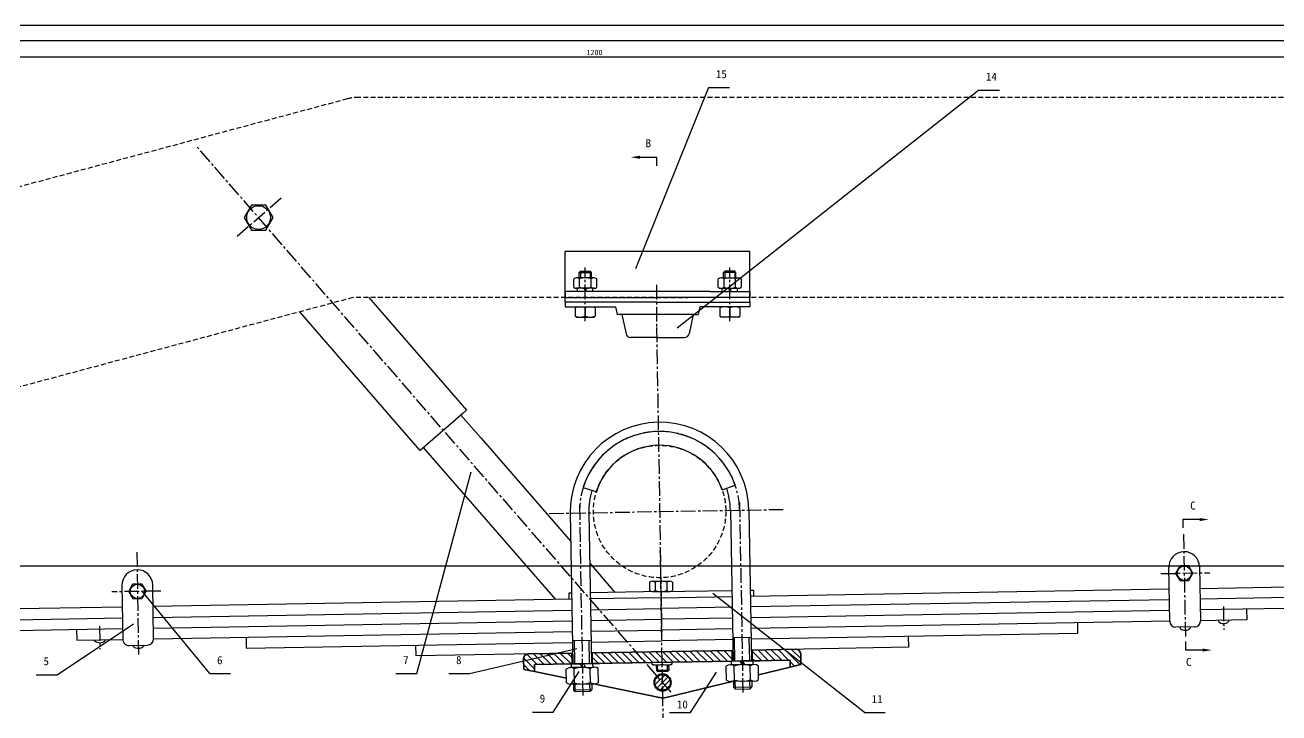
# Model space of a CAD drawing. Header units: millimetres. Extents: x -3782 to 4047, y 1014 to 3284.
# Drawn here: x -1564 to -748, y 1826 to 2274 of the extents above; entities that cross this region are included whole.
import ezdxf

# ---------------------------------------------------------------- set-up
doc = ezdxf.new("R2010")
doc.units = ezdxf.units.MM
doc.linetypes.add('CENTER2', pattern=[28.575, 19.05, -3.175, 3.175, -3.175])
doc.linetypes.add('DASHED2', pattern=[9.525, 6.35, -3.175])
for name, color, linetype in [('尺寸', 4, 'CONTINUOUS'), ('点划线', 6, 'CENTER2'), ('细实线', 3, 'CONTINUOUS'), ('虚线', 4, 'DASHED2')]:
    doc.layers.add(name, color=color, linetype=linetype)
doc.layers.add('粗实线', color=2, linetype='CONTINUOUS', lineweight=30)
doc.styles.get("Standard").update_dxf_attribs({"font": '', "height": 3.5})
doc.styles.get('Standard').set_extended_font_data('SimSun')
doc.dimstyles.new('无偏差$0', dxfattribs={"dimtxt": 3.5, "dimasz": 2.5, "dimexe": 1, "dimexo": 0, "dimgap": 1, "dimtad": 1, "dimtoh": 1, "dimdec": 0, "dimzin": 0, "dimdsep": 46, "dimtxsty": 'Standard', "dimcen": 2.5, "dimclrd": 256, "dimadec": 0, "dimazin": 0, "dimtfac": 1, "dimtdec": 0, "dimtofl": 0, "dimtmove": 0, "dimatfit": 3, "dimfxl": 1, "dimtolj": 1, "dimtzin": 0, "dimarcsym": 0})

# ---------------------------------------------------------------- blocks, each defined once
blk = doc.blocks.new('*D145')
at = {"layer": '尺寸', "color": 0, "lineweight": -2, "ltscale": 0.5}
for p, q in [((-549.65, 1921.8), (-1848.86, 1921.8)), ((-1751.55, 1901.77), (-1848.86, 1901.77))]:
    blk.add_line(p, q, dxfattribs=at)
at = {"layer": '尺寸', "lineweight": -2, "ltscale": 0.5}
blk.add_line((-1847.86, 1919.3), (-1847.86, 1904.27), dxfattribs=at)
at = {"layer": '尺寸', "ltscale": 0.5}
for points in [[(-1848.28, 1919.3), (-1847.45, 1919.3), (-1847.86, 1921.8)], [(-1848.28, 1904.27), (-1847.45, 1904.27), (-1847.86, 1901.77)]]:
    blk.add_solid(points, dxfattribs=at)
at = {"layer": '尺寸', "color": 0, "ltscale": 0.5, "insert": (-1850.61, 1911.79), "char_height": 3.5, "attachment_point": 5, "rotation": 90}
blk.add_mtext('\\A1;20', dxfattribs=at)
blk = doc.blocks.new('*D146')
at = {"layer": '尺寸', "color": 0, "lineweight": -2, "ltscale": 0.5}
for p, q in [((-1751.55, 1901.77), (-1751.55, 2254.28)), ((-549.69, 1921.8), (-549.69, 2254.28))]:
    blk.add_line(p, q, dxfattribs=at)
at = {"layer": '尺寸', "lineweight": -2, "ltscale": 0.5}
blk.add_line((-1749.05, 2253.28), (-552.19, 2253.28), dxfattribs=at)
at = {"layer": '尺寸', "ltscale": 0.5}
for points in [[(-1749.05, 2253.7), (-1749.05, 2252.87), (-1751.55, 2253.28)], [(-552.19, 2253.7), (-552.19, 2252.87), (-549.69, 2253.28)]]:
    blk.add_solid(points, dxfattribs=at)
at = {"layer": '尺寸', "color": 0, "ltscale": 0.5, "insert": (-1193.69, 2256.03), "char_height": 3.5, "attachment_point": 5}
blk.add_mtext('\\A1;1200', dxfattribs=at)

msp = doc.modelspace()

# ---------------------------------------------------------------- hatches: boundary and pattern name
at = {"layer": '细实线', "ltscale": 0.5}
h = msp.add_hatch(dxfattribs=at)
h.set_pattern_fill('ANSI31', color=256, scale=1.001583, angle=90, style=0)
h.set_pattern_definition([(135, (-1239.8025, 1853.259), (-2.24862, -2.24862), [])])
h.paths.add_polyline_path([(-1104.16, 1867.09), (-1149.73, 1866.3), (-1149.6, 1859.29), (-1104.04, 1860.08)])
h.paths.add_polyline_path([(-1149.73, 1866.3), (-1166.53, 1866), (-1160.53, 1859.1), (-1149.6, 1859.29)])
h.paths.add_polyline_path([(-1166.53, 1866), (-1195.29, 1865.5), (-1195.17, 1858.49), (-1190.22, 1858.58), (-1160.53, 1859.1)])
h.paths.add_polyline_path([(-1208.31, 1865.28), (-1236.85, 1864.78, 0.414214), (-1239.8, 1861.72), (-1239.68, 1854.71), (-1232.64, 1853.26), (-1232.72, 1857.84), (-1208.19, 1858.27)])
h.paths.add_polyline_path([(-1059.54, 1864.86, 0.414214), (-1062.6, 1867.81), (-1091.14, 1867.31), (-1091.02, 1860.3), (-1086.07, 1860.39), (-1066.48, 1860.73), (-1066.41, 1856.15), (-1059.42, 1857.85)])
h = msp.add_hatch(dxfattribs=at)
h.set_pattern_fill('ANSI31', color=256, scale=0.75, style=0)
h.set_pattern_definition([(45, (-1154.3851, 1841.259), (-1.6838, 1.6838), [])])
h.paths.add_polyline_path([(-1149.38, 1846.21), (-1152.69, 1850.02, 0.215219), (-1154.39, 1846.27, 0.419314), (-1149.29, 1841.26)])
h.paths.add_polyline_path([(-1149.46, 1851.27, 0.17822), (-1152.69, 1850.02), (-1149.38, 1846.21)])
h.paths.add_polyline_path([(-1149.46, 1851.27), (-1149.38, 1846.21), (-1146.12, 1842.46, 0.219105), (-1144.37, 1846.27, 0.419314)])
h.paths.add_polyline_path([(-1149.38, 1846.21), (-1149.29, 1841.26, 0.174393), (-1146.12, 1842.46)])

# ---------------------------------------------------------------- linework, layer by layer
at = {"layer": '点划线', "ltscale": 0.5}
for p, q in [((-1143.84, 1839.84), (-1452.42, 2194.93)), ((-1426.15, 2136.52), (-1397.08, 2161.79)), ((-1199.66, 2081.2), (-1199.66, 2116.08)), ((-1105.66, 2081.2), (-1105.66, 2116.08)), ((-1153.3, 2104.84), (-1153.3, 2077.13)), ((-1153.3, 2077.13), (-1149.91, 1876.99)), ((-1223.14, 1956.18), (-1070.87, 1958.82)), ((-1203.47, 1961.53), (-1201.26, 1837.68)), ((-1099.32, 1963.34), (-1097.13, 1839.61)), ((-810.47, 1942.77), (-809.31, 1876.14)), ((-1491.43, 1930.93), (-1490.28, 1864.31)), ((-1148.86, 1816.54), (-1150.86, 1931.57)), ((-825.34, 1917.03), (-793.45, 1917.58)), ((-1475.68, 1905.72), (-1507.57, 1905.17)), ((-784.6, 1895.62), (-784.34, 1880.49)), ((-1515.65, 1882.91), (-1515.38, 1867.78))]:
    msp.add_line(p, q, dxfattribs=at)
msp.add_arc((-1151.31, 1957.43), 52.08, 0.99587, 180.99587, dxfattribs=at)
at = {"layer": '粗实线'}
for p, q in [((-1990.88, 2263.87), (-259.88, 2263.87)), ((-1203.66, 2112.91), (-1202.86, 2113.71)), ((-1203.66, 2112.91), (-1195.66, 2112.91)), ((-1203.66, 2109.43), (-1203.66, 2112.91)), ((-1202.86, 2113.71), (-1196.46, 2113.71)), ((-1196.46, 2113.71), (-1195.66, 2112.91)), ((-1195.66, 2109.43), (-1195.66, 2112.91)), ((-1108.86, 2113.71), (-1109.66, 2112.91)), ((-1101.66, 2112.91), (-1109.66, 2112.91)), ((-1109.66, 2109.43), (-1109.66, 2112.91)), ((-1102.46, 2113.71), (-1108.86, 2113.71)), ((-1101.66, 2112.91), (-1102.46, 2113.71)), ((-1101.66, 2109.43), (-1101.66, 2112.91)), ((-1207.95, 1873.5), (-1195.93, 1873.71)), ((-1091.79, 1875.52), (-1103.8, 1875.31)), ((-1153.45, 1857.46), (-1153.39, 1853.97)), ((-1145.38, 1854.11), (-1153.39, 1853.97)), ((-1152.57, 1853.18), (-1153.39, 1853.97)), ((-1146.16, 1853.29), (-1152.57, 1853.18)), ((-1145.38, 1854.11), (-1146.16, 1853.29)), ((-1145.44, 1857.6), (-1145.38, 1854.11)), ((-1207.43, 1845.09), (-1207.36, 1841.29)), ((-1195.41, 1845.3), (-1195.34, 1841.5)), ((-1103.34, 1846.9), (-1103.27, 1843.1)), ((-1091.32, 1847.11), (-1091.25, 1843.31)), ((-1195.34, 1841.5), (-1207.36, 1841.29)), ((-1206.14, 1840.11), (-1207.36, 1841.29)), ((-1196.53, 1840.27), (-1206.14, 1840.11)), ((-1195.34, 1841.5), (-1196.53, 1840.27)), ((-1103.27, 1843.1), (-1091.25, 1843.31)), ((-1103.27, 1843.1), (-1102.05, 1841.92)), ((-1102.05, 1841.92), (-1092.44, 1842.08)), ((-1092.44, 1842.08), (-1091.25, 1843.31))]:
    msp.add_line(p, q, dxfattribs=at)
at = {"layer": '粗实线', "ltscale": 0.5}
for p, q in [((-1153.25, 2187.88), (-1153.25, 2182.41)), ((-1212.66, 2096.63), (-1212.66, 2126.63)), ((-1092.66, 2126.63), (-1212.66, 2126.63)), ((-1092.66, 2096.63), (-1092.66, 2126.63)), ((-1207.16, 2103.28), (-1207.16, 2108.78)), ((-1194.03, 2109.43), (-1205.29, 2109.43)), ((-1203.41, 2103.28), (-1203.41, 2108.78)), ((-1195.91, 2103.28), (-1195.91, 2108.78)), ((-1192.15, 2103.28), (-1192.15, 2108.78)), ((-1113.16, 2103.28), (-1113.16, 2108.78)), ((-1111.29, 2109.43), (-1100.03, 2109.43)), ((-1109.41, 2103.28), (-1109.41, 2108.78)), ((-1101.91, 2103.28), (-1101.91, 2108.78)), ((-1098.15, 2103.28), (-1098.15, 2108.78)), ((-1340.44, 2096.63), (-1276.84, 2023.45)), ((-1118.66, 2100.63), (-1212.66, 2100.63)), ((-1212.66, 2100.63), (-1212.66, 2096.63)), ((-1212.66, 2096.63), (-1203.66, 2096.63)), ((-1212.66, 2093.63), (-1212.66, 2096.63)), ((-1194.03, 2102.63), (-1205.29, 2102.63)), ((-1194.66, 2102.63), (-1204.66, 2102.63)), ((-1204.66, 2100.63), (-1204.66, 2102.63)), ((-1203.66, 2096.63), (-1186.66, 2096.63)), ((-1200.48, 2102.63), (-1199.66, 2100.63)), ((-1199.66, 2102.63), (-1198.83, 2100.63)), ((-1197.03, 2102.63), (-1197.03, 2102.63)), ((-1194.66, 2100.63), (-1194.66, 2102.63)), ((-1186.66, 2096.63), (-1152.66, 2096.63)), ((-1118.66, 2096.63), (-1152.66, 2096.63)), ((-1118.66, 2100.63), (-1092.66, 2100.63)), ((-1109.66, 2096.63), (-1118.66, 2096.63)), ((-1111.29, 2102.63), (-1100.03, 2102.63)), ((-1110.66, 2102.63), (-1100.66, 2102.63)), ((-1110.66, 2100.63), (-1110.66, 2102.63)), ((-1092.66, 2096.63), (-1109.66, 2096.63)), ((-1108.29, 2102.63), (-1108.29, 2102.63)), ((-1106.48, 2102.63), (-1105.66, 2100.63)), ((-1105.66, 2102.63), (-1104.83, 2100.63)), ((-1100.66, 2100.63), (-1100.66, 2102.63)), ((-1092.66, 2100.63), (-1092.66, 2096.63)), ((-1092.66, 2093.63), (-1092.66, 2096.63)), ((-1195.66, 2093.63), (-1212.66, 2093.63)), ((-1212.66, 2093.63), (-1212.66, 2090.63)), ((-1212.66, 2090.63), (-1180.08, 2090.63)), ((-1205.41, 2090.63), (-1206.16, 2089.98)), ((-1206.16, 2089.98), (-1206.16, 2084.52)), ((-1205.41, 2090.63), (-1193.91, 2090.63)), ((-1199.66, 2089.98), (-1199.66, 2084.52)), ((-1152.66, 2093.63), (-1195.66, 2093.63)), ((-1193.16, 2089.98), (-1193.91, 2090.63)), ((-1193.16, 2089.98), (-1193.16, 2084.52)), ((-1180.08, 2090.63), (-1178.99, 2085.63)), ((-1152.66, 2093.63), (-1109.66, 2093.63)), ((-1125.24, 2090.63), (-1126.33, 2085.63)), ((-1092.66, 2090.63), (-1125.24, 2090.63)), ((-1112.16, 2089.98), (-1111.41, 2090.63)), ((-1112.16, 2089.98), (-1112.16, 2084.52)), ((-1099.91, 2090.63), (-1111.41, 2090.63)), ((-1109.66, 2093.63), (-1092.66, 2093.63)), ((-1105.66, 2089.98), (-1105.66, 2084.52)), ((-1099.91, 2090.63), (-1099.16, 2089.98)), ((-1099.16, 2089.98), (-1099.16, 2084.52)), ((-1092.66, 2093.63), (-1092.66, 2090.63)), ((-1320.22, 2012.29), (-1385.44, 2087.33)), ((-1205.41, 2083.87), (-1206.16, 2084.52)), ((-1205.41, 2083.87), (-1193.91, 2083.87)), ((-1193.16, 2084.52), (-1193.91, 2083.87)), ((-1129.4, 2085.63), (-1178.99, 2085.63)), ((-1175.92, 2085.63), (-1173.17, 2072.99)), ((-1129.4, 2085.63), (-1132.14, 2072.99)), ((-1129.4, 2085.63), (-1126.33, 2085.63)), ((-1112.16, 2084.52), (-1111.41, 2083.87)), ((-1099.91, 2083.87), (-1111.41, 2083.87)), ((-1099.91, 2083.87), (-1099.16, 2084.52)), ((-1152.66, 2070.63), (-1170.24, 2070.63)), ((-1152.66, 2070.63), (-1135.08, 2070.63)), ((-1276.84, 2023.45), (-1279.1, 2021.48)), ((-1279.1, 2021.48), (-1307.07, 1997.17)), ((-1280.62, 2020.16), (-1267.48, 2005.04)), ((-1307.07, 1997.17), (-1320.22, 2012.29)), ((-1218.77, 1900.16), (-1304.81, 1999.14)), ((-1267.48, 2005.04), (-1209.07, 1937.85)), ((-1110.65, 1971.62), (-1102.14, 1974.59)), ((-1192.44, 1970.2), (-1201.05, 1972.87)), ((-1105.24, 1958.23), (-1103.54, 1860.09)), ((-1093.23, 1958.44), (-1091.52, 1860.3)), ((-1209.39, 1956.42), (-1207.69, 1858.28)), ((-1197.38, 1956.62), (-1195.67, 1858.48)), ((-810.87, 1952.2), (-810.87, 1946.73)), ((-1196.8, 1923.73), (-1180.37, 1904.82)), ((-819.5, 1886.06), (-820.12, 1921.11)), ((-800.08, 1921.46), (-799.47, 1886.41)), ((-1501.08, 1909.27), (-1500.47, 1874.22)), ((-1480.44, 1874.57), (-1481.04, 1909.62)), ((-1157.9, 1911.5), (-1157.9, 1906)), ((-1156.02, 1912.15), (-1144.76, 1912.15)), ((-1155.39, 1912.15), (-1145.39, 1912.15)), ((-1154.14, 1911.5), (-1154.14, 1906)), ((-1153.02, 1912.15), (-1153.02, 1912.15)), ((-1146.64, 1911.5), (-1146.64, 1906)), ((-1142.89, 1911.5), (-1142.89, 1906)), ((-799.83, 1907.44), (-566.82, 1911.49)), ((-1208.49, 1904.33), (-1210.47, 1904.3)), ((-1210.47, 1904.3), (-1210.41, 1900.3)), ((-1150.4, 1905.34), (-1196.47, 1904.54)), ((-1150.33, 1901.35), (-1196.4, 1900.54)), ((-1156.02, 1905.35), (-1144.76, 1905.35)), ((-1150.39, 1905.35), (-1104.33, 1906.02)), ((-1150.33, 1901.35), (-1104.27, 1902.15)), ((-1092.31, 1906.19), (-1090.33, 1906.22)), ((-1092.25, 1902.36), (-819.86, 1907.09)), ((-1090.33, 1906.22), (-1090.26, 1902.23)), ((-559.9, 1904.6), (-799.71, 1900.43)), ((-1500.84, 1895.25), (-1717.09, 1891.49)), ((-1208.42, 1900.34), (-1480.81, 1895.6)), ((-1480.69, 1888.59), (-1208.3, 1893.33)), ((-1196.28, 1893.53), (-1150.21, 1894.34)), ((-1104.15, 1895.14), (-1150.21, 1894.34)), ((-819.74, 1900.08), (-1092.13, 1895.35)), ((-819.62, 1893.07), (-1092.01, 1888.34)), ((-659.39, 1895.86), (-799.59, 1893.42)), ((-769.55, 1893.94), (-769.43, 1886.93)), ((-1719.71, 1884.44), (-1500.71, 1888.24)), ((-1480.56, 1881.58), (-1208.17, 1886.32)), ((-1196.16, 1886.52), (-1150.09, 1887.33)), ((-1104.03, 1888.13), (-1150.09, 1887.33)), ((-819.5, 1886.06), (-1091.89, 1881.33)), ((-879.58, 1885.02), (-879.46, 1878.01)), ((-769.43, 1886.93), (-799.47, 1886.41)), ((-1640.79, 1878.8), (-1500.59, 1881.23)), ((-1530.63, 1880.71), (-1530.51, 1873.7)), ((-1480.44, 1874.57), (-1208.05, 1879.31)), ((-1196.03, 1879.51), (-1149.97, 1880.32)), ((-1103.9, 1881.12), (-1149.97, 1880.32)), ((-879.46, 1878.01), (-1091.76, 1874.32)), ((-989.62, 1876.09), (-989.5, 1869.08)), ((-803.4, 1882.33), (-815.42, 1882.12)), ((-1530.51, 1873.7), (-1500.47, 1874.22)), ((-1496.39, 1870.29), (-1484.38, 1870.5)), ((-1420.36, 1875.62), (-1420.23, 1868.61)), ((-1420.23, 1868.61), (-1207.93, 1872.3)), ((-1310.08, 1870.52), (-1309.95, 1863.51)), ((-1195.91, 1872.5), (-1149.85, 1873.31)), ((-1103.78, 1874.11), (-1149.85, 1873.31)), ((-989.5, 1869.08), (-1091.64, 1867.31)), ((-808.96, 1867.3), (-808.96, 1872.77)), ((-1207.81, 1865.29), (-1309.95, 1863.51)), ((-1103.66, 1867.1), (-1195.79, 1865.49)), ((-1104.5, 1857.7), (-1104.54, 1860.07)), ((-1097.41, 1857.75), (-1098.96, 1860.16)), ((-1097.53, 1860.19), (-1086.07, 1860.39)), ((-1095.97, 1857.89), (-1097.53, 1860.19)), ((-1090.48, 1857.95), (-1090.52, 1860.31)), ((-1211.84, 1845.92), (-1212, 1854.93)), ((-1209.41, 1855.88), (-1193.8, 1856.15)), ((-1208.65, 1855.89), (-1208.69, 1858.26)), ((-1201.61, 1856.01), (-1208.62, 1855.89)), ((-1206.64, 1846.01), (-1206.8, 1855.02)), ((-1201.61, 1856.01), (-1202.68, 1858.36)), ((-1201.68, 1858.38), (-1190.22, 1858.58)), ((-1199.61, 1856.05), (-1200.68, 1858.4)), ((-1196.23, 1846.19), (-1196.39, 1855.2)), ((-1194.63, 1856.13), (-1194.67, 1858.5)), ((-1191.03, 1846.28), (-1191.18, 1855.29)), ((-1156.09, 1858.06), (-1156.11, 1859.17)), ((-1156.09, 1858.06), (-1155.33, 1857.42)), ((-1143.81, 1857.62), (-1155.33, 1857.42)), ((-1149.6, 1859.29), (-1149.58, 1858.17)), ((-1143.81, 1857.62), (-1143.07, 1858.29)), ((-1143.07, 1858.29), (-1143.09, 1859.4)), ((-1107.75, 1847.73), (-1107.91, 1856.74)), ((-1089.71, 1857.96), (-1105.32, 1857.69)), ((-1102.55, 1847.82), (-1102.71, 1856.83)), ((-1097.52, 1857.82), (-1090.51, 1857.94)), ((-1092.14, 1848), (-1092.3, 1857.01)), ((-1086.94, 1848.09), (-1087.09, 1857.1)), ((-1209.23, 1845.06), (-1193.61, 1845.33)), ((-1089.52, 1847.14), (-1105.13, 1846.87))]:
    msp.add_line(p, q, dxfattribs=at)
at = {"layer": '粗实线', "lineweight": 35}
for p, q in [((-1062.6, 1867.81), (-1091.14, 1867.31)), ((-1208.31, 1865.28), (-1236.85, 1864.78)), ((-1104.16, 1867.09), (-1195.29, 1865.5)), ((-1104.04, 1860.08), (-1195.17, 1858.49)), ((-1066.48, 1860.73), (-1091.02, 1860.3)), ((-1208.19, 1858.27), (-1232.72, 1857.84)), ((-1211.92, 1848.97), (-1232.64, 1853.26)), ((-1086.96, 1851.15), (-1066.41, 1856.15)), ((-1151.41, 1836.46), (-1195.44, 1845.57)), ((-1147.01, 1836.53), (-1103.31, 1847.17))]:
    msp.add_line(p, q, dxfattribs=at)
at = {"layer": '粗实线', "lineweight": 35, "ltscale": 0.175}
for p, q in [((-1239.8, 1861.72), (-1239.68, 1854.71)), ((-1208.19, 1858.27), (-1208.31, 1865.28)), ((-1195.17, 1858.49), (-1195.29, 1865.5)), ((-1104.04, 1860.08), (-1104.16, 1867.09)), ((-1091.02, 1860.3), (-1091.14, 1867.31)), ((-1059.54, 1864.86), (-1059.42, 1857.85))]:
    msp.add_line(p, q, dxfattribs=at)
at = {"layer": '粗实线', "lineweight": 35, "ltscale": 0.1625}
for p, q in [((-1097.53, 1860.19), (-1104.04, 1860.08)), ((-1091.02, 1860.3), (-1097.53, 1860.19)), ((-1201.68, 1858.38), (-1208.19, 1858.27)), ((-1195.17, 1858.49), (-1201.68, 1858.38))]:
    msp.add_line(p, q, dxfattribs=at)
at = {"layer": '粗实线', "lineweight": 35, "ltscale": 0.114375}
for p, q in [((-1066.48, 1860.73), (-1066.41, 1856.15)), ((-1232.72, 1857.84), (-1232.64, 1853.26))]:
    msp.add_line(p, q, dxfattribs=at)
at = {"layer": '粗实线', "lineweight": 35, "ltscale": 0.179375}
for p, q in [((-1239.68, 1854.71), (-1232.64, 1853.26)), ((-1059.42, 1857.85), (-1066.41, 1856.15))]:
    msp.add_line(p, q, dxfattribs=at)
at = {"layer": '粗实线', "ltscale": 0.5}
for points in [[(-1407.5, 2140.51), (-1402.8, 2148.65), (-1407.5, 2156.79), (-1416.89, 2156.79), (-1421.59, 2148.65), (-1416.89, 2140.51)], [(-807.12, 1912.46), (-804.39, 1917.39), (-807.29, 1922.22), (-812.93, 1922.13), (-815.67, 1917.19), (-812.76, 1912.36)], [(-1493.72, 1900.52), (-1496.63, 1905.36), (-1493.89, 1910.29), (-1488.26, 1910.39), (-1485.35, 1905.55), (-1488.09, 1900.62)]]:
    msp.add_lwpolyline(points, close=True, dxfattribs=at)
for centre, radius in [((-1412.19, 2148.65), 7.73), ((-810.03, 1917.29), 4.64), ((-1490.99, 1905.46), 4.64), ((-1149.38, 1846.27), 5.01)]:
    msp.add_circle(centre, radius, dxfattribs=at)
at = {"layer": '粗实线', "lineweight": 35}
msp.add_circle((-1149.38, 1846.27), 5.51, dxfattribs=at)
at = {"layer": '粗实线', "ltscale": 0.5}
for centre, radius, start, end in [((-1205.29, 2106.4), 3.03, 51.78679, 128.21321), ((-1199.66, 2098.27), 11.16, 70.34714, 109.65286), ((-1194.03, 2106.4), 3.03, 51.78679, 128.21321), ((-1111.29, 2106.4), 3.03, 51.78679, 128.21321), ((-1105.66, 2098.27), 11.16, 70.34714, 109.65286), ((-1100.03, 2106.4), 3.03, 51.78679, 128.21321), ((-1205.29, 2105.66), 3.03, 231.78679, 308.21321), ((-1199.66, 2113.79), 11.16, 250.34714, 289.65286), ((-1194.03, 2105.66), 3.03, 231.78679, 308.21321), ((-1111.29, 2105.66), 3.03, 231.78679, 308.21321), ((-1105.66, 2113.79), 11.16, 250.34714, 289.65286), ((-1100.03, 2105.66), 3.03, 231.78679, 308.21321), ((-1202.91, 2082.18), 8.45, 67.38014, 112.61986), ((-1196.41, 2082.18), 8.45, 67.38014, 112.61986), ((-1108.91, 2082.18), 8.45, 67.38014, 112.61986), ((-1102.41, 2082.18), 8.45, 67.38014, 112.61986), ((-1202.91, 2092.32), 8.45, 247.38014, 292.61986), ((-1196.41, 2092.32), 8.45, 247.38014, 292.61986), ((-1108.91, 2092.32), 8.45, 247.38014, 292.61986), ((-1102.41, 2092.32), 8.45, 247.38014, 292.61986), ((-1170.24, 2073.63), 3, 192.26477, 270), ((-1135.08, 2073.63), 3, 270, 347.73523), ((-1151.31, 1957.43), 58.09, 0.99587, 180.99587), ((-1151.31, 1957.43), 52.08, 19.24711, 162.74463), ((-1151.31, 1957.43), 43.07, 19.24711, 162.74463), ((-1151.31, 1957.43), 46.07, 162.74463, 180.99587), ((-1151.31, 1957.43), 46.07, 0.99587, 19.24711), ((-810.1, 1921.28), 10.02, 91.01174, 181.01174), ((-810.09, 1921.28), 10.02, 0.99587, 90.99587), ((-1491.07, 1909.45), 10.02, 90.99587, 180.99587), ((-1491.05, 1909.45), 10.02, 0.98, 90.98), ((-1156.02, 1909.11), 3.03, 51.78679, 128.21321), ((-1150.39, 1900.99), 11.16, 70.34714, 109.65286), ((-1144.76, 1909.11), 3.03, 51.78679, 128.21321), ((-1156.02, 1908.38), 3.03, 231.78679, 308.21321), ((-1150.39, 1916.5), 11.16, 250.34714, 289.65286), ((-1144.76, 1908.38), 3.03, 231.78679, 308.21321), ((-815.49, 1886.13), 4.01, 181.01421, 270.99587), ((-803.47, 1886.34), 4.01, 270.99587, 0.99587), ((-1496.46, 1874.29), 4.01, 180.99587, 270.99587), ((-1484.45, 1874.5), 4.01, 270.99587, 0.97752), ((-1209.34, 1851.67), 4.21, 52.78266, 129.20908), ((-1201.34, 1840.54), 15.47, 71.34301, 110.64873), ((-1193.73, 1851.94), 4.21, 52.78266, 129.20908), ((-1152.97, 1865.93), 8.46, 248.376, 293.61573), ((-1146.47, 1866.04), 8.46, 248.376, 293.61573), ((-1105.25, 1853.48), 4.21, 52.78266, 129.20908), ((-1097.25, 1842.35), 15.47, 71.34301, 110.64873), ((-1089.64, 1853.75), 4.21, 52.78266, 129.20908), ((-1209.3, 1849.27), 4.21, 232.78266, 309.20908), ((-1201.69, 1860.67), 15.47, 251.34301, 290.64873), ((-1193.69, 1849.54), 4.21, 232.78266, 309.20908), ((-1105.21, 1851.08), 4.21, 232.78266, 309.20908), ((-1097.6, 1862.48), 15.47, 251.34301, 290.64873), ((-1089.6, 1851.35), 4.21, 232.78266, 309.20908)]:
    msp.add_arc(centre, radius, start, end, dxfattribs=at)
at = {"layer": '粗实线', "lineweight": 35}
for centre, radius, start, end in [((-1062.55, 1864.81), 3, 0.99587, 90.99587), ((-1236.8, 1861.78), 3, 90.99587, 180.99587), ((-1149.38, 1846.27), 10.02, 258.31549, 283.67625)]:
    msp.add_arc(centre, radius, start, end, dxfattribs=at)
at = {"layer": '粗实线', "ltscale": 0.5}
for centre in [(-784.45, 1886.67), (-809.41, 1882.23)]:
    msp.add_ellipse(centre, major_axis=(-3.48, -0.11), ratio=0.595361, start_param=6.258506, end_param=9.400099, dxfattribs=at)
at = {"layer": '粗实线', "ltscale": 0.5, "extrusion": (0, 0, -1)}
for centre in [(-1515.49, 1873.96), (-1490.39, 1870.39)]:
    msp.add_ellipse(centre, major_axis=(3.48, 0.01), ratio=0.595361, start_param=6.258506, end_param=9.400099, dxfattribs=at)
at = {"layer": '细实线'}
for p, q in [((-2015.88, 2273.87), (-249.88, 2273.87)), ((-1202.86, 2113.71), (-1202.86, 2109.43)), ((-1196.46, 2113.71), (-1196.46, 2109.43)), ((-1108.86, 2113.71), (-1108.86, 2109.43)), ((-1102.46, 2113.71), (-1102.46, 2109.43)), ((-1206.48, 1858.3), (-1206.75, 1873.52)), ((-1196.87, 1858.46), (-1197.14, 1873.69)), ((-1102.34, 1860.11), (-1102.6, 1875.33)), ((-1092.72, 1860.27), (-1092.99, 1875.5)), ((-1152.57, 1853.18), (-1152.65, 1857.47)), ((-1146.16, 1853.29), (-1146.24, 1857.58)), ((-1206.14, 1840.11), (-1206.23, 1845.11)), ((-1196.53, 1840.27), (-1196.61, 1845.28)), ((-1102.05, 1841.92), (-1102.14, 1846.92)), ((-1092.44, 1842.08), (-1092.52, 1847.09))]:
    msp.add_line(p, q, dxfattribs=at)
at = {"layer": '细实线', "ltscale": 0.5}
for p, q in [((-1119.45, 2233.2), (-1166.9, 2115.3)), ((-943.74, 2231.55), (-1139.9, 2076.69)), ((-1119.45, 2233.2), (-1105.87, 2233.2)), ((-943.74, 2231.55), (-930.17, 2231.55)), ((-1309.3, 1852.02), (-1274, 1983.21)), ((-1443.91, 1851.95), (-1488.13, 1905.74)), ((-1018.05, 1826.66), (-1116.76, 1904.07)), ((-1543.25, 1851.25), (-1493.62, 1884.27)), ((-1274.88, 1852.02), (-1205.1, 1868.32)), ((-1443.91, 1851.95), (-1430.34, 1851.95)), ((-1322.87, 1852.02), (-1309.3, 1852.02)), ((-1288.45, 1852.02), (-1274.88, 1852.02)), ((-1220.47, 1826.97), (-1203.63, 1853.31)), ((-1131.24, 1826.61), (-1114.4, 1852.95)), ((-1556.82, 1851.25), (-1543.25, 1851.25)), ((-1234.04, 1826.97), (-1220.47, 1826.97)), ((-1144.81, 1826.61), (-1131.24, 1826.61)), ((-1018.05, 1826.66), (-1004.48, 1826.66))]:
    msp.add_line(p, q, dxfattribs=at)
at = {"layer": '细实线', "linetype": 'ByBlock', "lineweight": -2, "ltscale": 0.5}
for points in [[(-1164.11, 2187.88), (-1153.25, 2187.88)], [(-800.01, 1952.2), (-810.87, 1952.2)], [(-798.1, 1867.3), (-808.96, 1867.3)]]:
    msp.add_lwpolyline(points, dxfattribs=at)
at = {"layer": '细实线', "ltscale": 0.5}
for points in [[(-1164.11, 2188.88), (-1170.09, 2187.88), (-1164.11, 2186.88)], [(-800.01, 1953.2), (-794.04, 1952.2), (-800.01, 1951.21)], [(-798.1, 1866.3), (-792.12, 1867.3), (-798.1, 1868.3)]]:
    msp.add_solid(points, dxfattribs=at)
at = {"layer": '虚线', "ltscale": 0.5}
for p, q in [((-445.5, 2226.84), (-1346.79, 2226.84)), ((-1354.57, 2225.81), (-1635.83, 2150.45)), ((-1350.75, 2096.63), (-1635.83, 2020.24)), ((-445.5, 2096.63), (-1350.75, 2096.63)), ((-1172.66, 2096.63), (-1132.66, 2096.63))]:
    msp.add_line(p, q, dxfattribs=at)
msp.add_circle((-1151.31, 1957.43), 43.07, dxfattribs=at)
msp.add_arc((-1346.79, 2196.79), 30.05, 90, 105, dxfattribs=at)
msp.add_arc((-1346.79, 2196.79), 30.05, 90, 105, dxfattribs=at)

# ---------------------------------------------------------------- texts
at = {"layer": '细实线', "ltscale": 0.5, "attachment_point": 1}
for s, insert, char_height in [('15', (-1114.72, 2244.58), 5.232), ('14', (-939.02, 2242.94), 5.232), ('B', (-1160.4, 2199.61), 5.23), ('C', (-806.16, 1963.93), 5.23), ('5', (-1552.09, 1862.63), 5.23), ('6', (-1439.19, 1863.34), 5.23), ('7', (-1318.15, 1863.4), 5.23), ('8', (-1283.73, 1863.41), 5.23), ('C', (-808.86, 1862.18), 5.23), ('9', (-1229.32, 1838.36), 5.23), ('11', (-1013.33, 1838.05), 5.232), ('10', (-1140.08, 1834.55), 5.232)]:
    msp.add_mtext_dynamic_manual_height_columns(s, width=62.7273, gutter_width=17.5, heights=[0], dxfattribs=dict(at, insert=insert, char_height=char_height)).dxf.set("width", 93.7711)

# ---------------------------------------------------------------- dimensions: what is measured, and where the dimension line sits
at = {"layer": '尺寸', "ltscale": 0.5}
dim = msp.add_linear_dim(base=(-549.69, 2253.28), p1=(-1751.55, 1901.77), p2=(-549.69, 1921.8), text='1200', dimstyle='无偏差$0', dxfattribs=at)
dim.commit()
dim.dimension.update_dxf_attribs({"geometry": '*D146', "text_midpoint": (-1193.69, 2253.28), "dimtype": 160})
dim = msp.add_linear_dim(base=(-1847.86, 1901.77), p1=(-549.65, 1921.8), p2=(-1751.55, 1901.77), angle=90, text='20', dimstyle='无偏差$0', dxfattribs=at)
dim.commit()
dim.dimension.update_dxf_attribs({"geometry": '*D145', "text_midpoint": (-1850.61, 1911.79)})

doc.saveas('drawing.dxf')
